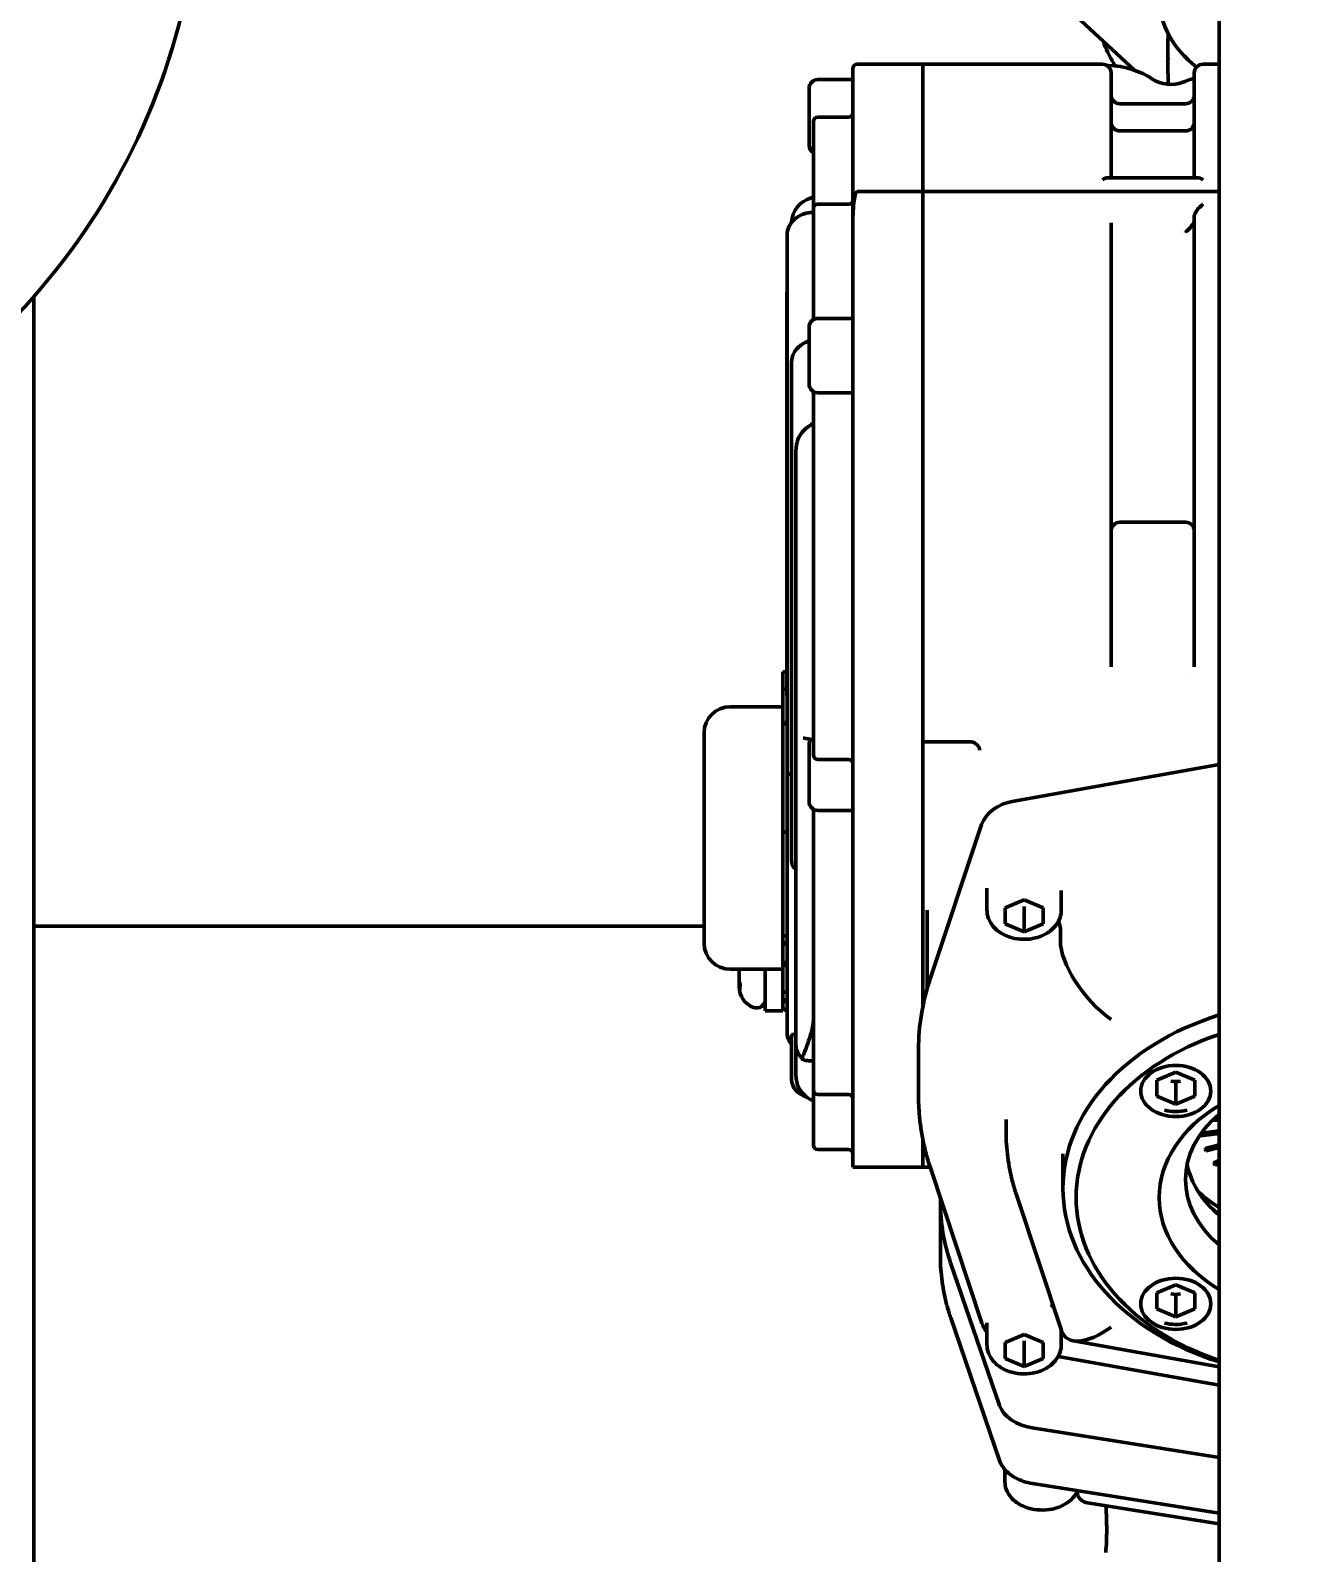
# Model space of a CAD drawing. Header units: inches. Extents: x 11 to 1621, y 11 to 1332.
# Drawn here: x 754.99 to 760.75, y 314.76 to 321.6 of the extents above; entities that cross this region are included whole.
import ezdxf

# ---------------------------------------------------------------- set-up
doc = ezdxf.new("R2010")
doc.units = ezdxf.units.IN
doc.header["$LTSCALE"] = 48
doc.header["$MEASUREMENT"] = 0
doc.layers.add('Dimension (ANSI)', color=7, linetype='Continuous', lineweight=25)
doc.layers.add('Visible (ANSI)', color=7, linetype='Continuous', lineweight=50)
doc.styles.add('Dimension Text', font='tahoma.ttf')
doc.dimstyles.new('ELC FT', dxfattribs={"dimscale": 48, "dimtxt": 0.12, "dimasz": 0.098425, "dimexe": 0.05, "dimexo": 0.1, "dimgap": 0.031496, "dimtad": 1, "dimdec": 5, "dimzin": 3, "dimdsep": 46, "dimlunit": 4, "dimtxsty": 'Dimension Text', "dimcen": 0.09, "dimdle": 0.5, "dimclrd": 5, "dimclre": 5, "dimclrt": 256, "dimadec": 1, "dimazin": 3, "dimtfac": 0.833333, "dimtofl": 0, "dimtmove": 0, "dimatfit": 3, "dimfxl": 0, "dimfrac": 2, "dimtolj": 1, "dimtzin": 0, "dimlwd": 25, "dimlwe": 25, "dimarcsym": 0})

# ---------------------------------------------------------------- blocks, each defined once
blk = doc.blocks.new('*D15')
at = {"layer": 'Defpoints', "color": 0, "linetype": 'Continuous', "transparency": 16777216}
for p in [(804.8774, 319.6302), (264.5024, 280.7711), (804.8774, 187.6927)]:
    blk.add_point(p, dxfattribs=at)
at = {"layer": 'Dimension (ANSI)', "color": 5, "linetype": 'Continuous', "lineweight": 25, "transparency": 16777216}
for p, q in [((804.8774, 314.8302), (804.8774, 185.2927)), ((264.5024, 275.9711), (264.5024, 185.2927)), ((269.2268, 187.6927), (800.153, 187.6927))]:
    blk.add_line(p, q, dxfattribs=at)
at = {"layer": 'Dimension (ANSI)', "color": 5, "linetype": 'Continuous', "transparency": 16777216}
for points in [[(269.2268, 188.4801), (269.2268, 186.9053), (264.5024, 187.6927)], [(800.153, 188.4801), (800.153, 186.9053), (804.8774, 187.6927)]]:
    blk.add_solid(points, dxfattribs=at)
at = {"layer": 'Dimension (ANSI)', "linetype": 'Continuous', "lineweight": 25, "transparency": 16777216, "insert": (534.7524, 192.8408), "char_height": 5.76, "attachment_point": 5, "style": 'Dimension Text'}
blk.add_mtext('\\A1;45\'-0 3/8"', dxfattribs=at)
blk = doc.blocks.new('*D25')
at = {"layer": 'Defpoints', "color": 0, "linetype": 'Continuous', "transparency": 16777216}
for p in [(804.8774, 319.6302), (744.2524, 285.9427), (804.8774, 225.928)]:
    blk.add_point(p, dxfattribs=at)
at = {"layer": 'Dimension (ANSI)', "color": 5, "linetype": 'Continuous', "lineweight": 25, "transparency": 16777216}
for p, q in [((804.8774, 314.8302), (804.8774, 223.528)), ((744.2524, 281.1427), (744.2524, 223.528)), ((748.9768, 225.928), (800.153, 225.928))]:
    blk.add_line(p, q, dxfattribs=at)
at = {"layer": 'Dimension (ANSI)', "color": 5, "linetype": 'Continuous', "transparency": 16777216}
for points in [[(748.9768, 226.7154), (748.9768, 225.1406), (744.2524, 225.928)], [(800.153, 226.7154), (800.153, 225.1406), (804.8774, 225.928)]]:
    blk.add_solid(points, dxfattribs=at)
at = {"layer": 'Dimension (ANSI)', "linetype": 'Continuous', "lineweight": 25, "transparency": 16777216, "insert": (774.5649, 231.076), "char_height": 5.76, "attachment_point": 5, "style": 'Dimension Text'}
blk.add_mtext('\\A1;5\'-0 5/8"', dxfattribs=at)

msp = doc.modelspace()

# ---------------------------------------------------------------- linework, layer by layer
at = {"layer": 'Visible (ANSI)'}
for p, q in [((760.332429, 334.773116), (760.332429, 302.503616)), ((759.951587, 321.423845), (759.670806, 321.682861)), ((760.102823, 321.588224), (760.102823, 321.566191)), ((760.100854, 321.566191), (760.102832, 321.566191)), ((760.100854, 321.541816), (760.100854, 321.566191)), ((760.100854, 321.541816), (760.105915, 321.541816)), ((760.100854, 321.540527), (760.100854, 321.541816)), ((760.100854, 321.540527), (760.10642, 321.540527)), ((760.100854, 321.540527), (760.100854, 321.537839)), ((760.100854, 321.537839), (760.106761, 321.537839)), ((760.100854, 321.515622), (760.100854, 321.537839)), ((759.000142, 321.450699), (758.704866, 321.450699)), ((759.000142, 321.450699), (759.000142, 321.395013)), ((759.807228, 321.450699), (759.000142, 321.450699)), ((759.000142, 321.395013), (759.000142, 321.450699)), ((760.100854, 321.515622), (760.106761, 321.515622)), ((760.100854, 321.495616), (760.100854, 321.515622)), ((760.100854, 321.495616), (760.105851, 321.495616)), ((760.100854, 321.489906), (760.100854, 321.495616)), ((760.100854, 321.489906), (760.106761, 321.489906)), ((760.100854, 321.477682), (760.100854, 321.489906)), ((760.100854, 321.477682), (760.106761, 321.477682)), ((760.100854, 321.473304), (760.102837, 321.473304)), ((760.100854, 321.473114), (760.100854, 321.473304)), ((760.100854, 321.473114), (760.102839, 321.473114)), ((760.100854, 321.472936), (760.100854, 321.473114)), ((760.100854, 321.472936), (760.10284, 321.472936)), ((760.100854, 321.472652), (760.100854, 321.472936)), ((760.100854, 321.472652), (760.102842, 321.472652)), ((760.100854, 321.4724), (760.100854, 321.472652)), ((760.100854, 321.4724), (760.102843, 321.4724)), ((760.100854, 321.472009), (760.100854, 321.4724)), ((760.100854, 321.472009), (760.102846, 321.472009)), ((760.100854, 321.471718), (760.100854, 321.472009)), ((760.100854, 321.471718), (760.102848, 321.471718)), ((760.100854, 321.47154), (760.100854, 321.471718)), ((760.100854, 321.47154), (760.102849, 321.47154)), ((760.100854, 321.471335), (760.100854, 321.47154)), ((760.100854, 321.471335), (760.10285, 321.471335)), ((760.100854, 321.471198), (760.100854, 321.471335)), ((760.100854, 321.471198), (760.102852, 321.471198)), ((760.100854, 321.470962), (760.100854, 321.471198)), ((760.100854, 321.470962), (760.102853, 321.470962)), ((760.100854, 321.470588), (760.100854, 321.470962)), ((760.100854, 321.470588), (760.102856, 321.470588)), ((760.100854, 321.470141), (760.100854, 321.470588)), ((760.100854, 321.470141), (760.10286, 321.470141)), ((760.100854, 321.469817), (760.100854, 321.470141)), ((760.100854, 321.469817), (760.102863, 321.469817)), ((760.100854, 321.469429), (760.100854, 321.469817)), ((760.100854, 321.469429), (760.102867, 321.469429)), ((760.100854, 321.469051), (760.100854, 321.469429)), ((760.100854, 321.468618), (760.100854, 321.469051)), ((760.100854, 321.468618), (760.102877, 321.468618)), ((760.100854, 321.468407), (760.100854, 321.468618)), ((760.100854, 321.468407), (760.102879, 321.468407)), ((760.100854, 321.467778), (760.100854, 321.468407)), ((760.100854, 321.429938), (760.100854, 321.467778)), ((760.102823, 321.477682), (760.102823, 321.473304)), ((760.332429, 321.450699), (760.259984, 321.450699)), ((758.685181, 321.381801), (758.527701, 321.381801)), ((758.685181, 321.379968), (758.685181, 321.431014)), ((759.000142, 320.879026), (759.000142, 321.395013)), ((759.000142, 321.395013), (759.000142, 320.879026)), ((759.846598, 321.411329), (759.846598, 321.364924)), ((760.100854, 321.428523), (760.100854, 321.429938)), ((760.100854, 321.428523), (760.106288, 321.428523)), ((760.100854, 321.428492), (760.100854, 321.428523)), ((760.100854, 321.428492), (760.106567, 321.428492)), ((760.100854, 321.428254), (760.100854, 321.428492)), ((760.100854, 321.428254), (760.106656, 321.428254)), ((760.100854, 321.427954), (760.100854, 321.428254)), ((760.100854, 321.427954), (760.106712, 321.427954)), ((760.100854, 321.427575), (760.100854, 321.427954)), ((760.100854, 321.427575), (760.106747, 321.427575)), ((760.100854, 321.42714), (760.100854, 321.427575)), ((760.100854, 321.42714), (760.106745, 321.42714)), ((760.100854, 321.407958), (760.100854, 321.42714)), ((760.100854, 321.407958), (760.106745, 321.407958)), ((760.102823, 321.407958), (760.102823, 321.360108)), ((760.220614, 321.364924), (760.220614, 321.411329)), ((758.488331, 321.086526), (758.488331, 321.342431)), ((758.685181, 320.736402), (758.685181, 321.379968)), ((759.846598, 320.94041), (759.846598, 321.364924)), ((760.220614, 321.364924), (760.220614, 320.94041)), ((760.181244, 321.272824), (759.885968, 321.272824)), ((758.508016, 321.188903), (758.508016, 321.193544)), ((758.508016, 320.806954), (758.508016, 321.188903)), ((758.527701, 321.213229), (758.665496, 321.213229)), ((760.181244, 321.150783), (759.885968, 321.150783)), ((759.832618, 320.94041), (760.234594, 320.94041)), ((759.000142, 320.879026), (758.704866, 320.879026)), ((759.000142, 320.305028), (759.000142, 320.879026)), ((760.332429, 320.879026), (759.000142, 320.879026)), ((759.000142, 320.879026), (759.000142, 320.305028)), ((758.508016, 320.382062), (758.508016, 320.806954)), ((758.527701, 320.821368), (758.665496, 320.821368)), ((760.220614, 320.765359), (760.220614, 320.277601)), ((758.685181, 320.305028), (758.685181, 320.736402)), ((759.846598, 320.277601), (759.846598, 320.73708)), ((758.389905, 320.68447), (758.389905, 320.628869)), ((758.389905, 320.324565), (758.389905, 320.628869)), ((758.387937, 320.425619), (758.389905, 320.425619)), ((758.387937, 320.310214), (758.387937, 320.425619)), ((755.002429, 308.942735), (755.002429, 320.40684)), ((758.508016, 320.354924), (758.508016, 320.382062)), ((758.508016, 320.302514), (758.508016, 320.354924)), ((758.387937, 320.296973), (758.387937, 320.310214)), ((758.387937, 320.296973), (758.389905, 320.296973)), ((758.387937, 320.188141), (758.387937, 320.296973)), ((758.389905, 320.324565), (758.389905, 320.132181)), ((758.685181, 320.307788), (758.527701, 320.307788)), ((758.685181, 320.156943), (758.685181, 320.305028)), ((759.000142, 320.305028), (759.000142, 320.156943)), ((759.000142, 320.156943), (759.000142, 320.305028)), ((758.488331, 320.012512), (758.488331, 320.268418)), ((759.846598, 320.277601), (759.846598, 320.154197)), ((760.220614, 320.154197), (760.220614, 320.277601)), ((758.387937, 320.188141), (758.389905, 320.188141)), ((758.387937, 320.096982), (758.387937, 320.188141)), ((758.685181, 319.605943), (758.685181, 320.156943)), ((759.000142, 319.605943), (759.000142, 320.156943)), ((759.000142, 320.156943), (759.000142, 319.605943)), ((759.846598, 319.603196), (759.846598, 320.154197)), ((760.220614, 319.603196), (760.220614, 320.154197)), ((758.387937, 320.096982), (758.389905, 320.096982)), ((758.387937, 320.074304), (758.387937, 320.096982)), ((758.389905, 318.261941), (758.389905, 320.132181)), ((758.40959, 320.11201), (758.40959, 319.738457)), ((758.387937, 320.074304), (758.389905, 320.074304)), ((758.387937, 320.015437), (758.387937, 320.074304)), ((758.387937, 320.015437), (758.389905, 320.015437)), ((758.387937, 319.902887), (758.387937, 320.015437)), ((758.508016, 319.748817), (758.508016, 319.978417)), ((758.685181, 319.973143), (758.527701, 319.973143)), ((758.387937, 319.883742), (758.387937, 319.902887)), ((758.387937, 319.797138), (758.387937, 319.883742)), ((758.387937, 319.883742), (758.389905, 319.883742)), ((758.387937, 319.797138), (758.389905, 319.797138)), ((758.387937, 319.78641), (758.387937, 319.797138)), ((758.389905, 319.78641), (758.387937, 319.78641)), ((758.387937, 319.694011), (758.387937, 319.78641)), ((758.40959, 317.867638), (758.40959, 319.738457)), ((758.508016, 319.748817), (758.508016, 319.735794)), ((758.387937, 319.694011), (758.389905, 319.694011)), ((758.387937, 319.640089), (758.387937, 319.694011)), ((758.429275, 318.878456), (758.429275, 319.714751)), ((758.508016, 319.599077), (758.508016, 319.735794)), ((758.387937, 319.640089), (758.389905, 319.640089)), ((758.387937, 319.590632), (758.387937, 319.640089)), ((758.685181, 319.478566), (758.685181, 319.605943)), ((759.000142, 319.605943), (759.000142, 319.478566)), ((759.000142, 319.478566), (759.000142, 319.605943)), ((759.846598, 319.603196), (759.846598, 319.497049)), ((760.220614, 319.497049), (760.220614, 319.603196)), ((758.387937, 319.590632), (758.389905, 319.590632)), ((758.387937, 319.522024), (758.387937, 319.590632)), ((758.508016, 319.599077), (758.508016, 319.524774)), ((758.387937, 319.485406), (758.387937, 319.522024)), ((758.387937, 319.522024), (758.389905, 319.522024)), ((758.387937, 319.485406), (758.389905, 319.485406)), ((758.387937, 319.471963), (758.387937, 319.485406)), ((758.387937, 319.471963), (758.389905, 319.471963)), ((758.387937, 319.430669), (758.387937, 319.471963)), ((758.508016, 319.178138), (758.508016, 319.524774)), ((758.685181, 319.13193), (758.685181, 319.478566)), ((759.000142, 319.13193), (759.000142, 319.478566)), ((759.000142, 319.478566), (759.000142, 319.13193)), ((759.846598, 319.150413), (759.846598, 319.497049)), ((760.220614, 319.497049), (760.220614, 319.150413)), ((758.387937, 319.375894), (758.387937, 319.430669)), ((758.387937, 319.430669), (758.389905, 319.430669)), ((758.387937, 319.233747), (758.387937, 319.375894)), ((760.181244, 319.391077), (759.885968, 319.391077)), ((758.387937, 319.219549), (758.387937, 319.233747)), ((758.387937, 319.205476), (758.387937, 319.219549)), ((758.389905, 319.219549), (758.387937, 319.219549)), ((758.387937, 319.176758), (758.387937, 319.205476)), ((758.387937, 319.205476), (758.389905, 319.205476)), ((758.387937, 319.176758), (758.389905, 319.176758)), ((758.387937, 319.166384), (758.387937, 319.176758)), ((758.389905, 319.166384), (758.387937, 319.166384)), ((758.387937, 319.082852), (758.387937, 319.166384)), ((758.508016, 318.619216), (758.508016, 319.178138)), ((758.685181, 318.535746), (758.685181, 319.13193)), ((759.000142, 319.13193), (759.000142, 318.535746)), ((759.000142, 318.535746), (759.000142, 319.13193)), ((759.846598, 319.150413), (759.846598, 318.740815)), ((760.220614, 318.740532), (760.220614, 319.150413)), ((758.387937, 319.051458), (758.387937, 319.082852)), ((758.387937, 319.082852), (758.389905, 319.082852)), ((758.387937, 318.994572), (758.387937, 319.051458)), ((758.387937, 318.987855), (758.387937, 318.994572)), ((758.387937, 318.994572), (758.389905, 318.994572)), ((758.389905, 318.987855), (758.387937, 318.987855)), ((758.387937, 318.987855), (758.387937, 318.876922)), ((758.387937, 318.876922), (758.389905, 318.876922)), ((758.387937, 318.706564), (758.387937, 318.876922)), ((758.429275, 318.878456), (758.429275, 318.4141)), ((758.37022, 318.718463), (758.387937, 318.718463)), ((758.37022, 318.639771), (758.37022, 318.718463)), ((758.387937, 318.706564), (758.389905, 318.706564)), ((758.387937, 318.703053), (758.387937, 318.706564)), ((758.387937, 318.703053), (758.389905, 318.703053)), ((758.387937, 318.691741), (758.387937, 318.703053)), ((758.389905, 318.691741), (758.387937, 318.691741)), ((758.387937, 318.691741), (758.387937, 318.608231)), ((760.199086, 318.689663), (760.199193, 318.689663)), ((758.37022, 318.639771), (758.387937, 318.639771)), ((758.37022, 318.561439), (758.37022, 318.639771)), ((758.387937, 318.608231), (758.389905, 318.608231)), ((758.508016, 318.503737), (758.508016, 318.619216)), ((758.134, 318.561439), (758.37022, 318.561439)), ((758.37022, 318.561439), (758.37022, 317.996993)), ((758.685181, 318.420268), (758.685181, 318.535746)), ((759.000142, 318.420268), (759.000142, 318.535746)), ((759.000142, 318.535746), (759.000142, 318.420268)), ((758.01589, 318.316409), (758.01589, 318.443331)), ((758.376091, 318.483594), (758.37022, 318.483594)), ((758.508016, 318.448169), (758.508016, 318.503737)), ((758.508016, 318.350226), (758.508016, 318.448169)), ((758.429275, 318.4141), (758.429275, 318.38327)), ((758.429275, 318.38327), (758.429275, 318.343226)), ((758.488331, 318.13449), (758.488331, 318.390396)), ((758.685181, 318.381044), (758.685181, 318.420268)), ((758.685181, 316.820852), (758.685181, 318.381044)), ((759.000142, 318.420268), (759.000142, 318.381044)), ((759.215398, 318.403788), (759.000142, 318.403788)), ((759.000142, 317.214753), (759.000142, 318.381044)), ((759.000142, 318.381044), (759.000142, 317.749065)), ((758.01589, 317.498444), (758.01589, 318.316409)), ((758.429275, 317.039422), (758.429275, 318.343226)), ((758.527701, 318.324281), (758.665496, 318.324281)), ((759.408735, 318.137136), (760.332429, 318.301453)), ((760.332429, 318.301441), (759.408738, 318.137136)), ((758.389905, 317.08506), (758.389905, 318.261941)), ((758.508016, 318.100395), (758.508016, 318.037415)), ((758.685181, 318.095121), (758.527701, 318.095121)), ((759.263986, 318.031273), (759.031764, 317.333036)), ((758.37022, 317.531205), (758.37022, 317.996993)), ((758.389905, 317.996993), (758.37022, 317.996993)), ((758.508016, 318.013559), (758.508016, 316.887977)), ((759.000142, 317.749065), (759.000142, 317.709993)), ((759.000142, 317.709993), (759.000142, 317.669165)), ((759.287937, 317.744842), (759.287937, 317.648193)), ((759.370021, 317.657334), (759.45526, 317.693326)), ((759.45526, 317.693326), (759.540498, 317.657334)), ((759.622582, 317.735456), (759.622582, 317.648193)), ((759.000142, 317.669165), (759.000142, 317.214753)), ((759.019827, 317.294669), (759.019827, 317.645912)), ((759.370021, 317.585351), (759.370021, 317.657334)), ((759.45526, 317.549359), (759.45526, 317.663473)), ((759.540498, 317.657334), (759.540498, 317.585351)), ((758.01589, 317.574203), (755.002429, 317.574203)), ((759.45526, 317.549359), (759.370021, 317.585351)), ((759.540498, 317.585351), (759.45526, 317.549359)), ((759.618213, 317.508877), (759.618213, 317.562577)), ((758.37022, 317.530606), (758.37022, 317.531205)), ((758.37022, 317.531205), (758.389905, 317.531205)), ((758.37022, 317.530606), (758.37022, 317.501344)), ((758.37022, 317.501344), (758.37022, 317.492278)), ((758.37022, 317.501344), (758.389905, 317.501344)), ((758.37022, 317.492278), (758.389905, 317.492278)), ((758.37022, 317.492278), (758.37022, 317.42964)), ((758.37022, 317.42964), (758.37022, 317.41122)), ((758.37022, 317.41122), (758.37022, 317.397862)), ((758.37022, 317.41122), (758.389905, 317.41122)), ((758.134, 317.380336), (758.37022, 317.380336)), ((758.17337, 317.371402), (758.17337, 317.3717)), ((758.17337, 317.371402), (758.17337, 317.352954)), ((758.17337, 317.352954), (758.17337, 317.348451)), ((758.17337, 317.348451), (758.17337, 317.337471)), ((758.29148, 317.244427), (758.29148, 317.380336)), ((758.29148, 317.360794), (758.29148, 317.360795)), ((758.37022, 317.277325), (758.37022, 317.397862)), ((758.389905, 317.397862), (758.37022, 317.397862)), ((758.17337, 317.330546), (758.17337, 317.337471)), ((758.17337, 317.325393), (758.174372, 317.326385)), ((758.17337, 317.307109), (758.17337, 317.325393)), ((758.17337, 317.307109), (758.17337, 317.301517)), ((758.37022, 317.277325), (758.37022, 317.243552)), ((758.389905, 317.277325), (758.37022, 317.277325)), ((759.025403, 317.313859), (759.029992, 317.327657)), ((758.29148, 317.244427), (758.29148, 317.194348)), ((758.37022, 317.236383), (758.37022, 317.243552)), ((758.389905, 317.243552), (758.37022, 317.243552)), ((758.37022, 317.236383), (758.389905, 317.236383)), ((758.37022, 317.236383), (758.37022, 317.194348)), ((758.29148, 317.194348), (758.37022, 317.194348)), ((758.40959, 317.087525), (758.429275, 317.087525)), ((758.40959, 316.883722), (758.40959, 317.087525)), ((758.429275, 317.039422), (758.429275, 316.947658)), ((758.980457, 316.811907), (758.980457, 317.019997)), ((758.429275, 316.947658), (758.429275, 316.901445)), ((758.485211, 316.969451), (758.508016, 316.969451)), ((758.508016, 316.850179), (758.508016, 316.887977)), ((760.052028, 316.882446), (760.137267, 316.918438)), ((760.052028, 316.810463), (760.052028, 316.882446)), ((760.115527, 316.904477), (760.109865, 316.906868)), ((760.137267, 316.918438), (760.222506, 316.882446)), ((760.137267, 316.774471), (760.137267, 316.868447)), ((760.164669, 316.906868), (760.159007, 316.904477)), ((760.222506, 316.882446), (760.222506, 316.810463)), ((758.508016, 316.838441), (758.508016, 316.850179)), ((758.508016, 316.72028), (758.508016, 316.830715)), ((758.527701, 316.817896), (758.665496, 316.817896)), ((758.685181, 316.756055), (758.685181, 316.820852)), ((760.137267, 316.774471), (760.052028, 316.810463)), ((760.222506, 316.810463), (760.137267, 316.774471)), ((758.685181, 316.501037), (758.685181, 316.756055)), ((758.508016, 316.72028), (758.508016, 316.700768)), ((758.508016, 316.595162), (758.508016, 316.700768)), ((759.374157, 316.650805), (759.374157, 316.704506)), ((760.332429, 316.701475), (760.301837, 316.701475)), ((760.332429, 316.710688), (760.311464, 316.710688)), ((760.313785, 316.712837), (760.332429, 316.712837)), ((758.508016, 316.58914), (758.508016, 316.595162)), ((759.000142, 316.501037), (759.000142, 316.61352)), ((760.248815, 316.631494), (760.247425, 316.637259)), ((760.332429, 316.642277), (760.248815, 316.631494)), ((760.332429, 316.651633), (760.250061, 316.641011)), ((760.251756, 316.643377), (760.332429, 316.653781)), ((760.269366, 316.574446), (760.332429, 316.591233)), ((760.332429, 316.589085), (760.269366, 316.572298)), ((758.527701, 316.569456), (758.665496, 316.569456)), ((759.630063, 316.394844), (759.630063, 316.550051)), ((760.269366, 316.572298), (760.269366, 316.574446)), ((760.273675, 316.563639), (760.269366, 316.572298)), ((760.332429, 316.579279), (760.273675, 316.563639)), ((760.307969, 316.510101), (760.332429, 316.520429)), ((758.685181, 316.490716), (758.685181, 316.501037)), ((758.685181, 316.490716), (759.000142, 316.490716)), ((759.000142, 316.501037), (759.000142, 316.490716)), ((759.032348, 316.491289), (759.000142, 316.491289)), ((759.265779, 315.789392), (759.033557, 316.48763)), ((760.332429, 316.518281), (760.307969, 316.507953)), ((760.307969, 316.507953), (760.307969, 316.510101)), ((760.314268, 316.499973), (760.307969, 316.507953)), ((760.332429, 316.507642), (760.314268, 316.499973)), ((759.078882, 316.35135), (759.078882, 316.332575)), ((759.078882, 316.332575), (759.078882, 316.087831)), ((759.62356, 315.756191), (759.420587, 316.366482)), ((759.124854, 316.060655), (759.344677, 315.419184)), ((759.344677, 315.419184), (759.124854, 316.060655)), ((760.052028, 315.925524), (760.137267, 315.961516)), ((760.052028, 315.853541), (760.052028, 315.925524)), ((760.115527, 315.947555), (760.109865, 315.949946)), ((760.137267, 315.961516), (760.222506, 315.925524)), ((760.137267, 315.817549), (760.137267, 315.911525)), ((760.164669, 315.949946), (760.159007, 315.947555)), ((760.222506, 315.925524), (760.222506, 315.853541)), ((760.137267, 315.817549), (760.052028, 315.853541)), ((760.222506, 315.853541), (760.137267, 315.817549)), ((759.1254, 315.812585), (759.345224, 315.171113)), ((759.287937, 315.790342), (759.287937, 315.693693)), ((759.370021, 315.702835), (759.45526, 315.738826)), ((759.370021, 315.630851), (759.370021, 315.702835)), ((759.45526, 315.738826), (759.540498, 315.702835)), ((759.45526, 315.594859), (759.45526, 315.708973)), ((759.540498, 315.702835), (759.540498, 315.630851)), ((759.622582, 315.759129), (759.622582, 315.693693)), ((760.332429, 315.593203), (759.67729, 315.709739)), ((759.45526, 315.594859), (759.370021, 315.630851)), ((759.540498, 315.630851), (759.45526, 315.594859)), ((760.332429, 315.509752), (759.607823, 315.638645)), ((759.634787, 315.629932), (759.634787, 315.629933)), ((759.491563, 315.319008), (760.332429, 315.184981)), ((760.332429, 315.184981), (759.491563, 315.319008)), ((759.369039, 315.13054), (759.369039, 315.075422)), ((759.492945, 315.067896), (760.332429, 314.93409)), ((759.693842, 315.035875), (759.693842, 315.035835)), ((759.740766, 314.980828), (759.74078, 314.980825)), ((759.740784, 314.980824), (760.332429, 314.886522))]:
    msp.add_line(p, q, dxfattribs=at)
for centre, radius, start, end in [((752.752429, 322.391153), 3, 293.3179571, 66.6820429), ((758.704866, 321.431014), 0.019685, 90, 180), ((759.807228, 321.411329), 0.03937, 0, 90), ((760.259984, 321.411329), 0.03937, 90, 180), ((758.527701, 321.342431), 0.03937, 90, 179.999798), ((758.665496, 321.391644), 0.019685, 330, 0), ((759.885968, 321.312194), 0.03937, 180, 270), ((760.181244, 321.312194), 0.03937, 270, 0), ((758.527701, 321.193544), 0.019685, 90, 179.9959561), ((758.665496, 321.232914), 0.019685, 270, 359.9940106), ((759.885968, 321.190153), 0.03937, 180, 270), ((760.181244, 321.190153), 0.03937, 270, 0.0000035), ((758.527701, 321.086526), 0.03937, 180.000202, 240), ((758.527701, 320.735264), 0.11811, 104.9269405, 177.6908433), ((758.547386, 320.740367), 0.11811, 109.4712206, 109.4746415), ((758.527701, 320.735264), 0.11811, 178.003623, 178.0126688), ((758.527701, 320.268418), 0.03937, 90, 179.9998797), ((758.527701, 320.012513), 0.03937, 180.000203, 270), ((759.885968, 319.351707), 0.03937, 90, 180), ((760.181244, 319.351707), 0.03937, 0, 90), ((758.134, 318.443328), 0.11811, 90, 179.9997525), ((758.37022, 318.502383), 0.019685, 270, 359.9988644), ((758.527701, 318.390396), 0.03937, 142.3026341, 179.9998797), ((758.527701, 318.343966), 0.019685, 180.0316692, 270), ((758.665496, 318.304596), 0.019685, 0.0002655, 90), ((758.527701, 318.134491), 0.03937, 180.000203, 270), ((758.134, 317.498446), 0.11811, 180.0002475, 270), ((758.271795, 317.30152), 0.098425, 180.0015425, 250.5287794), ((758.25211, 317.245842), 0.03937, 250.5287794, 0), ((758.389905, 317.214033), 0.019685, 180.003374, 270), ((758.40959, 317.085061), 0.019685, 180.000586, 270), ((758.547386, 316.90114), 0.11811, 193.2525601, 250.5287794), ((758.527701, 316.837581), 0.019685, 180.0417345, 270), ((758.665496, 316.798211), 0.019685, 0.0013545, 90), ((758.527701, 316.589141), 0.019685, 180.0031476, 270), ((758.665496, 316.549771), 0.019685, 0.0007657, 90)]:
    msp.add_arc(centre, radius, start, end, dxfattribs=at)
for centre, major_axis, ratio, start_param, end_param in [((760.752429, 321.744787), (-0.688976, 0), 0.68199836, 0, 0.7119981), ((760.752429, 321.725587), (-0.973, 0), 0.70710678, 0.27072518, 0.42293699), ((759.831315, 321.416832), (-0.03937, 0), 0.7313537, 4.66085962, 4.82524429), ((759.81712, 321.215546), (0.314961, 0), 0.7313537, 0.81527274, 1.51926697), ((760.114064, 321.446096), (0.11811, 0), 0.7313537, 3.95686539, 5.19606537), ((760.79148, 320.502944), (1.338583, 0), 0.7313537, 2.01138345, 2.05447272), ((759.807228, 320.90104), (-0.035704, -0.035704), 0.4646227, 3.57654006, 4.27744158), ((760.259984, 320.90104), (0.035704, -0.035704), 0.4646227, 2.00574373, 2.70664525), ((758.665496, 320.835783), (0.019685, 0), 0.73225389, 4.71238898, 6.28318531), ((758.704866, 320.736402), (0, -0.142624), 0.13802035, 3.14159265, 4.71238898), ((758.527701, 320.806954), (0.019685, 0), 0.73225389, 1.57079633, 3.14159266), ((760.250218, 320.765538), (0.029599, 0.000624), 0.84424755, 3.06661671, 3.1238064), ((760.259984, 320.793638), (-0.036483, -0.036483), 0.40563811, 4.32703163, 5.84823791), ((760.180926, 320.751408), (0.039688, 0.000003), 0.73135201, 6.17872298, 6.28313456), ((758.657573, 316.664497), (-0.56193, -1.73866), 0.08334255, 3.15304532, 3.16852181), ((759.216616, 318.373147), (0.036736, -0.014214), 0.75557471, 0.25328477, 1.8240811), ((759.45526, 317.997247), (-0.19685, 0), 0.7313537, 4.95099145, 6.04458284), ((759.45526, 317.997247), (-0.19685, 0), 0.7313537, 4.95097549, 6.04458284), ((759.553032, 317.610249), (-0.057919, 0.066993), 0.44630985, 3.61814373, 4.14452285), ((759.846347, 317.342027), (0.202716, -0.234477), 0.44630985, 3.61814373, 5.18894005), ((760.79148, 317.019997), (-1.811024, 0), 0.7313537, 6.04458284, 6.28318531), ((759.216677, 317.279835), (-0.19685, 0), 0.7313537, 6.0445988, 6.11014741), ((760.79148, 316.394844), (-1.161417, 0), 0.7313537, 5.11872965, 7.44764096), ((758.508016, 317.089677), (-0.11811, 0), 0.73205045, 0.11963939, 0.58568554), ((760.79148, 316.354568), (-1.102362, 0), 0.7313537, 5.14189833, 7.42447229), ((758.527701, 316.883722), (-0.11811, 0), 0.73205045, 0, 1.14308787), ((760.137267, 316.940431), (0.088583, 0), 0.7313537, 4.464433, 4.96034496), ((760.79148, 316.354568), (-0.728346, 0), 0.7313537, 5.39428284, 7.17208778), ((760.79148, 316.435119), (-0.610236, 0), 0.7313537, 5.56386113, 7.00250948), ((760.79148, 316.569371), (-0.610236, 0), 0.7313537, 0.15097859, 0.71932418), ((760.83085, 316.332575), (-1.751969, 0), 0.68199836, 0, 0.22959015), ((760.83085, 316.332575), (-1.751969, 0), 0.68199836, 0, 0.22959015), ((760.79148, 316.703623), (-0.708661, 0), 0.7313537, 0.67957862, 0.86614025), ((760.137267, 315.983509), (0.088583, 0), 0.7313537, 4.464433, 4.96034496), ((759.553032, 315.798763), (-0.057919, -0.066993), 0.44630985, 3.70594935, 3.91521737), ((759.846347, 315.959583), (-0.202716, -0.234477), 0.44630985, 6.02356147, 7.37743056), ((759.536362, 315.449736), (-0.19685, 0), 0.68199836, 0.22959015, 1.34120617), ((759.536362, 315.449736), (-0.19685, 0), 0.68199836, 0.22959015, 1.34120617)]:
    msp.add_ellipse(centre, major_axis=major_axis, ratio=ratio, start_param=start_param, end_param=end_param, dxfattribs=at)
for centre in [(760.137267, 316.833029), (760.137267, 315.876107)]:
    msp.add_ellipse(centre, major_axis=(-0.15748, 0), ratio=0.7313537, dxfattribs=at)
for points in [[(759.814869, 321.541591), (759.813511, 321.545049), (759.812708, 321.5486), (759.81247, 321.552179)], [(758.508016, 320.851721), (758.504412, 320.851113), (758.500827, 320.850335), (758.497277, 320.849389)], [(758.17337, 317.3717), (758.173385, 317.372683), (758.173416, 317.373666), (758.173467, 317.374644)], [(758.17359, 317.325575), (758.173469, 317.327228), (758.173399, 317.328892), (758.17337, 317.330546)], [(758.459407, 316.976036), (758.457321, 316.978128), (758.455325, 316.980295), (758.45343, 316.982529)], [(758.429275, 316.901445), (758.429275, 316.892851), (758.430409, 316.883331), (758.432558, 316.874081)], [(758.508016, 316.837554), (758.508016, 316.837557), (758.508016, 316.837852), (758.508016, 316.838441)], [(758.508489, 316.831705), (758.508587, 316.831789), (758.5087, 316.831884), (758.508827, 316.831989)]]:
    msp.add_open_spline(points, degree=3, dxfattribs=at)
for points, knots in [([(758.389905, 320.68447), (758.389905, 320.696215), (758.392393, 320.708212), (758.401837, 320.729856), (758.408698, 320.739956), (758.425865, 320.757218), (758.436296, 320.7647), (758.459052, 320.775949), (758.471599, 320.780007), (758.490349, 320.783183), (758.496341, 320.783802), (758.502338, 320.784046)], [0, 0, 0, 0, 0.110499044, 0.110499044, 0.216668386, 0.216668386, 0.32103674, 0.32103674, 0.421479395, 0.421479395, 0.467239562, 0.467239562, 0.467239562, 0.467239562]), ([(758.508016, 320.783183), (758.508014, 320.783507), (758.507513, 320.783725), (758.506206, 320.783989), (758.505417, 320.784047), (758.503859, 320.784088), (758.503106, 320.784078), (758.502338, 320.784048)], [0, 0, 0, 0, 0.00007804247, 0.00007804247, 0.00015608494, 0.00015608494, 0.000224808276, 0.000224808276, 0.000224808276, 0.000224808276]), ([(760.181244, 320.696152), (760.181303, 320.696197), (760.181361, 320.696241), (760.188552, 320.701675), (760.195553, 320.708178), (760.206397, 320.720532), (760.210449, 320.726031), (760.215925, 320.735256), (760.217849, 320.739235), (760.219717, 320.744902), (760.220157, 320.746702), (760.220398, 320.748384)], [-0.000627429, -0.000627429, -0.000627429, -0.000627429, 0, 0, 0.076280561, 0.076280561, 0.135457481, 0.135457481, 0.179512775, 0.179512775, 0.201559547, 0.201559547, 0.201559547, 0.201559547]), ([(758.437023, 320.175305), (758.429892, 320.167981), (758.423637, 320.159621), (758.413264, 320.139881), (758.40959, 320.124787), (758.40959, 320.11201)], [0.255609704, 0.255609704, 0.255609704, 0.255609704, 0.34282044, 0.34282044, 0.475939492, 0.475939492, 0.475939492, 0.475939492]), ([(758.437023, 320.175305), (758.441391, 320.179645), (758.446241, 320.183712), (758.457224, 320.191565), (758.463354, 320.195259), (758.476531, 320.202164), (758.482815, 320.204979), (758.48833, 320.207444)], [-0.1185577959, -0.1185577959, -0.1185577959, -0.1185577959, -0.0956945347, -0.0956945347, -0.0712612614, -0.0712612614, -0.0465261492, -0.0465261492, -0.0465261492, -0.0465261492]), ([(758.508016, 319.840229), (758.508016, 319.83968), (758.507893, 319.839145), (758.507452, 319.838017), (758.507097, 319.837434), (758.505758, 319.835611), (758.504355, 319.834307), (758.498537, 319.829659), (758.492301, 319.825895), (758.481171, 319.818132), (758.477337, 319.815252), (758.470207, 319.809311), (758.466947, 319.80631), (758.463892, 319.803183)], [0.0000001656, 0.0000001656, 0.0000001656, 0.0000001656, 0.0041949019, 0.0041949019, 0.0092505704, 0.0092505704, 0.0216777036, 0.0216777036, 0.0534882165, 0.0534882165, 0.0717226775, 0.0717226775, 0.0891758488, 0.0891758488, 0.0891758488, 0.0891758488]), ([(758.463892, 319.803183), (758.454319, 319.793162), (758.446161, 319.78097), (758.433376, 319.753255), (758.429275, 319.73235), (758.429275, 319.714751)], [0.240604666, 0.240604666, 0.240604666, 0.240604666, 0.361990644, 0.361990644, 0.545356245, 0.545356245, 0.545356245, 0.545356245]), ([(758.502853, 318.413518), (758.49907, 318.414058), (758.495427, 318.414638), (758.483643, 318.416625), (758.476119, 318.418108), (758.468658, 318.419312), (758.466937, 318.419554), (758.464084, 318.419866), (758.462967, 318.419923), (758.462353, 318.419923)], [0.049360661, 0.049360661, 0.049360661, 0.049360661, 0.081395093, 0.081395093, 0.158546162, 0.158546162, 0.186154099, 0.186154099, 0.214848752, 0.214848752, 0.214848752, 0.214848752]), ([(758.508016, 318.343957), (758.508016, 318.343962), (758.508016, 318.344054), (758.508016, 318.344233), (758.508016, 318.3445), (758.508016, 318.34497), (758.508016, 318.345647), (758.508016, 318.345873), (758.508016, 318.346145), (758.508016, 318.346394), (758.508016, 318.347391), (758.508016, 318.348668), (758.508016, 318.350226)], [0.374752895, 0.374752895, 0.374752895, 0.374752895, 0.5, 0.5, 0.5, 0.6875, 0.6875, 0.6875, 0.75, 0.75, 0.75, 1, 1, 1, 1]), ([(758.389905, 318.261941), (758.389905, 318.261931), (758.389905, 318.261921), (758.389916, 318.261517), (758.390131, 318.26112), (758.390964, 318.26035), (758.391576, 318.259977), (758.393572, 318.2591), (758.39518, 318.25862), (758.398913, 318.257874), (758.400915, 318.257593), (758.405183, 318.257226), (758.407368, 318.257133), (758.40959, 318.257133)], [-0.0003692613, -0.0003692613, -0.0003692613, -0.0003692613, 0, 0, 0.0145769195, 0.0145769195, 0.0289112975, 0.0289112975, 0.04993836, 0.04993836, 0.0681642941, 0.0681642941, 0.0851779707, 0.0851779707, 0.0851779707, 0.0851779707]), ([(758.508016, 318.013559), (758.508016, 318.015177), (758.508016, 318.016948), (758.508016, 318.018871), (758.508016, 318.020794), (758.508016, 318.022929), (758.508016, 318.025097), (758.508016, 318.026722), (758.508016, 318.02836), (758.508016, 318.030012), (758.508016, 318.030563), (758.508016, 318.031162), (758.508016, 318.031668), (758.508016, 318.033692), (758.508016, 318.035608), (758.508016, 318.037415)], [0, 0, 0, 0, 0.25, 0.25, 0.25, 0.5, 0.5, 0.5, 0.6875, 0.6875, 0.6875, 0.75, 0.75, 0.75, 1, 1, 1, 1]), ([(758.429275, 317.833937), (758.428042, 317.833937), (758.426816, 317.834143), (758.424452, 317.834922), (758.423316, 317.835496), (758.420131, 317.837622), (758.418307, 317.839595), (758.414357, 317.845144), (758.412521, 317.84947), (758.410128, 317.858532), (758.40959, 317.863274), (758.40959, 317.867638)], [-0.205824881, -0.205824881, -0.205824881, -0.205824881, -0.19642867, -0.19642867, -0.187032459, -0.187032459, -0.168240036, -0.168240036, -0.13477158, -0.13477158, -0.101303124, -0.101303124, -0.101303124, -0.101303124]), ([(759.287937, 317.648193), (759.287937, 317.634829), (759.290471, 317.62149), (759.300201, 317.595973), (759.307571, 317.58389), (759.326684, 317.561438), (759.338785, 317.551346), (759.366694, 317.534165), (759.382727, 317.527354), (759.41681, 317.517937), (759.434906, 317.515444), (759.471224, 317.515067), (759.489446, 317.517199), (759.524276, 317.526037), (759.540893, 317.532729), (759.570591, 317.550336), (759.583759, 317.561167), (759.604404, 317.585779), (759.612217, 317.599312), (759.620671, 317.624946), (759.622582, 317.636563), (759.622582, 317.648193)], [4.71238898, 4.71238898, 4.71238898, 4.71238898, 4.9843549, 4.9843549, 5.26924324, 5.26924324, 5.58350397, 5.58350397, 5.92198095, 5.92198095, 6.26899328, 6.26899328, 6.61714469, 6.61714469, 6.96438583, 6.96438583, 7.30372446, 7.30372446, 7.61730685, 7.61730685, 7.85398163, 7.85398163, 7.85398163, 7.85398163]), ([(758.174006, 317.380349), (758.173727, 317.378344), (758.173538, 317.376412), (758.173397, 317.373545), (758.173379, 317.372481), (758.17337, 317.371402)], [-1.1184090908, -1.1184090908, -1.1184090908, -1.1184090908, -1.0999329538, -1.0999329538, -1.0892096269, -1.0892096269, -1.0892096269, -1.0892096269]), ([(758.17337, 317.337471), (758.17348, 317.332543), (758.174049, 317.327303), (758.175879, 317.31937), (758.176866, 317.31608), (758.178012, 317.312718)], [-0.8718446075, -0.8718446075, -0.8718446075, -0.8718446075, -0.8219001622, -0.8219001622, -0.7918420458, -0.7918420458, -0.7918420458, -0.7918420458]), ([(758.177734, 317.288404), (758.175842, 317.292042), (758.174414, 317.296347), (758.173532, 317.302559), (758.173407, 317.304787), (758.17337, 317.307109)], [-1.1622365962, -1.1622365962, -1.1622365962, -1.1622365962, -1.111614758, -1.111614758, -1.0873376103, -1.0873376103, -1.0873376103, -1.0873376103]), ([(758.178012, 317.312718), (758.177603, 317.307731), (758.177426, 317.302937), (758.177426, 317.295155), (758.177522, 317.291784), (758.177734, 317.288404)], [-1.0674606037, -1.0674606037, -1.0674606037, -1.0674606037, -1.020663621, -1.020663621, -0.9863791819, -0.9863791819, -0.9863791819, -0.9863791819]), ([(758.457771, 316.981838), (758.458156, 316.982863), (758.458544, 316.983891), (758.46881, 317.011068), (758.480133, 317.039509), (758.499807, 317.099874), (758.508016, 317.131795), (758.508016, 317.165377)], [3.251544281, 3.251544281, 3.251544281, 3.251544281, 3.265356649, 3.265356649, 3.615248785, 3.615248785, 3.96514092, 3.96514092, 3.96514092, 3.96514092]), ([(758.45343, 316.982529), (758.445337, 316.992072), (758.438855, 317.00256), (758.431222, 317.021763), (758.429275, 317.030793), (758.429275, 317.039422)], [0, 0, 0, 0, 0.102886031, 0.102886031, 0.188488445, 0.188488445, 0.188488445, 0.188488445]), ([(758.457771, 316.981838), (758.45736, 316.980744), (758.45735, 316.979632), (758.458151, 316.977392), (758.458996, 316.976312), (758.46164, 316.974134), (758.463567, 316.973125), (758.468221, 316.971395), (758.470989, 316.970731), (758.477526, 316.969697), (758.481381, 316.969451), (758.485211, 316.969451)], [-0.105142319, -0.105142319, -0.105142319, -0.105142319, -0.089381385, -0.089381385, -0.072679221, -0.072679221, -0.052145228, -0.052145228, -0.029180943, -0.029180943, -0.000000002, -0.000000002, -0.000000002, -0.000000002]), ([(758.508489, 316.831705), (758.508346, 316.83158), (758.508236, 316.831445), (758.508105, 316.831199), (758.508066, 316.831094), (758.508028, 316.830913), (758.508019, 316.83084), (758.508016, 316.830749), (758.508016, 316.830732), (758.508016, 316.830715)], [0.1486504897, 0.1486504897, 0.1486504897, 0.1486504897, 0.1536924736, 0.1536924736, 0.1571504493, 0.1571504493, 0.1593505532, 0.1593505532, 0.1598506024, 0.1598506024, 0.1598506024, 0.1598506024]), ([(758.980457, 316.811907), (758.980457, 316.790042), (758.98117, 316.768177), (758.984022, 316.724507), (758.98616, 316.702701), (758.991853, 316.65921), (758.995407, 316.637524), (759.003921, 316.594329), (759.00888, 316.57282), (759.020184, 316.530036), (759.026529, 316.508761), (759.033557, 316.48763)], [4.71238898, 4.71238898, 4.71238898, 4.71238898, 4.760109474, 4.760109474, 4.807829968, 4.807829968, 4.855550462, 4.855550462, 4.903270955, 4.903270955, 4.950991449, 4.950991449, 4.950991449, 4.950991449]), ([(760.086098, 316.746621), (760.101975, 316.742631), (760.118495, 316.740539), (760.153074, 316.74018), (760.171137, 316.742274), (760.188436, 316.746621)], [5.952254484, 5.952254484, 5.952254484, 5.952254484, 6.268993278, 6.268993278, 6.614116131, 6.614116131, 6.614116131, 6.614116131]), ([(759.374157, 316.650805), (759.374157, 316.631529), (759.374787, 316.612252), (759.377299, 316.573779), (759.379182, 316.554582), (759.384187, 316.516344), (759.387309, 316.497304), (759.394769, 316.459454), (759.399107, 316.440644), (759.408968, 316.403323), (759.414491, 316.384812), (759.420587, 316.366482)], [4.71238898, 4.71238898, 4.71238898, 4.71238898, 4.760109474, 4.760109474, 4.807829968, 4.807829968, 4.855550462, 4.855550462, 4.903270955, 4.903270955, 4.950991449, 4.950991449, 4.950991449, 4.950991449]), ([(759.078882, 316.087831), (759.078882, 316.069306), (759.079505, 316.050782), (759.081999, 316.013775), (759.083868, 315.995293), (759.088849, 315.958412), (759.091959, 315.940014), (759.099413, 315.903344), (759.103757, 315.885072), (759.113666, 315.848693), (759.119231, 315.830588), (759.1254, 315.812585)], [4.71238898, 4.71238898, 4.71238898, 4.71238898, 4.758307011, 4.758307011, 4.804225042, 4.804225042, 4.850143072, 4.850143072, 4.896061103, 4.896061103, 4.941979134, 4.941979134, 4.941979134, 4.941979134]), ([(759.265779, 315.789392), (759.270177, 315.77617), (759.27641, 315.763777), (759.285248, 315.750643), (759.286574, 315.748762), (759.287937, 315.746914)], [4.950991449, 4.950991449, 4.950991449, 4.950991449, 5.169712919, 5.169712919, 5.207041788, 5.207041788, 5.207041788, 5.207041788]), ([(760.086098, 315.789698), (760.101975, 315.785709), (760.118495, 315.783617), (760.153074, 315.783258), (760.171137, 315.785352), (760.188436, 315.789698)], [5.952254484, 5.952254484, 5.952254484, 5.952254484, 6.268993278, 6.268993278, 6.614116131, 6.614116131, 6.614116131, 6.614116131]), ([(759.287937, 315.693693), (759.287937, 315.68033), (759.290471, 315.666991), (759.300201, 315.641474), (759.307571, 315.629391), (759.326684, 315.606939), (759.338785, 315.596846), (759.366694, 315.579665), (759.382727, 315.572854), (759.41681, 315.563438), (759.434906, 315.560944), (759.471224, 315.560567), (759.489446, 315.562699), (759.524276, 315.571537), (759.540893, 315.578229), (759.570591, 315.595836), (759.583759, 315.606667), (759.604404, 315.63128), (759.612217, 315.644812), (759.620671, 315.670447), (759.622582, 315.682064), (759.622582, 315.693693)], [4.71238898, 4.71238898, 4.71238898, 4.71238898, 4.9843549, 4.9843549, 5.26924324, 5.26924324, 5.58350397, 5.58350397, 5.92198095, 5.92198095, 6.26899328, 6.26899328, 6.61714469, 6.61714469, 6.96438583, 6.96438583, 7.30372446, 7.30372446, 7.61730685, 7.61730685, 7.85398163, 7.85398163, 7.85398163, 7.85398163]), ([(759.345224, 315.171113), (759.348866, 315.160484), (759.354194, 315.150298), (759.367695, 315.131329), (759.375865, 315.12254), (759.394505, 315.106633), (759.404977, 315.099512), (759.427697, 315.087128), (759.439946, 315.081866), (759.465673, 315.073349), (759.479149, 315.070095), (759.492945, 315.067896)], [4.94197913, 4.94197913, 4.94197913, 4.94197913, 5.16430234, 5.16430234, 5.38662554, 5.38662554, 5.60894875, 5.60894875, 5.83127195, 5.83127195, 6.05359515, 6.05359515, 6.05359515, 6.05359515]), ([(759.693936, 315.032244), (759.68932, 315.022369), (759.683235, 315.013242), (759.666198, 314.993671), (759.65429, 314.984033), (759.626652, 314.96746), (759.610644, 314.960853), (759.576625, 314.95165), (759.558571, 314.949151), (759.52234, 314.948498), (759.504166, 314.950344), (759.469292, 314.95835), (759.452588, 314.964507), (759.422474, 314.980979), (759.408989, 314.99124), (759.387799, 315.014862), (759.379704, 315.027936), (759.371009, 315.052871), (759.369039, 315.064137), (759.369039, 315.075422)], [5.02100152, 5.02100152, 5.02100152, 5.02100152, 5.24815007, 5.24815007, 5.56195044, 5.56195044, 5.90556884, 5.90556884, 6.25675055, 6.25675055, 6.6078846, 6.6078846, 6.95918725, 6.95918725, 7.30491827, 7.30491827, 7.62049261, 7.62049261, 7.85398163, 7.85398163, 7.85398163, 7.85398163]), ([(759.740766, 314.980828), (759.730563, 314.982453), (759.720592, 314.986418), (759.706036, 314.998457), (759.700734, 315.005857), (759.69508, 315.020826), (759.693842, 315.028239), (759.693842, 315.035835)], [0, 0, 0, 0, 0.105050618, 0.105050618, 0.191137021, 0.191137021, 0.26100441, 0.26100441, 0.26100441, 0.26100441]), ([(759.822806, 314.967752), (759.825419, 314.930044), (759.826697, 314.894141), (759.826697, 314.825141), (759.825303, 314.790641), (759.822451, 314.757483)], [-8.277909879, -8.277909879, -8.277909879, -8.277909879, -7.92622912, -7.92622912, -7.558999688, -7.558999688, -7.558999688, -7.558999688])]:
    msp.add_open_spline(points, degree=3, knots=knots, dxfattribs=at)

# ---------------------------------------------------------------- dimensions: what is measured, and where the dimension line sits
at = {"layer": 'Dimension (ANSI)', "color": 5, "linetype": 'Continuous', "lineweight": 25, "true_color": 0x0000ff}
dim = msp.add_linear_dim(base=(804.877429, 187.692735), p1=(264.502429, 280.771104), p2=(804.877429, 319.630235), angle=180, dimstyle='ELC FT', override={"dimgap": 0.031496, "dimdec": 5, "dimlfac": 1, "dimtol": 0, "dimlim": 0, "dimtp": 0, "dimtm": 0, "dimtdec": 2, "dimatfit": 1}, dxfattribs=at)
dim.commit()
dim.dimension.update_dxf_attribs({"geometry": '*D15', "text_midpoint": (534.752429, 187.692735), "dimtype": 160})
dim = msp.add_linear_dim(base=(804.877429, 225.927966), p1=(744.252429, 285.942735), p2=(804.877429, 319.630235), dimstyle='ELC FT', override={"dimgap": 0.031496, "dimdec": 5, "dimlfac": 1, "dimtol": 0, "dimlim": 0, "dimtp": 0, "dimtm": 0, "dimtdec": 2, "dimatfit": 1}, dxfattribs=at)
dim.commit()
dim.dimension.update_dxf_attribs({"geometry": '*D25', "text_midpoint": (774.564929, 225.927966), "dimtype": 160})

doc.saveas('drawing.dxf')
